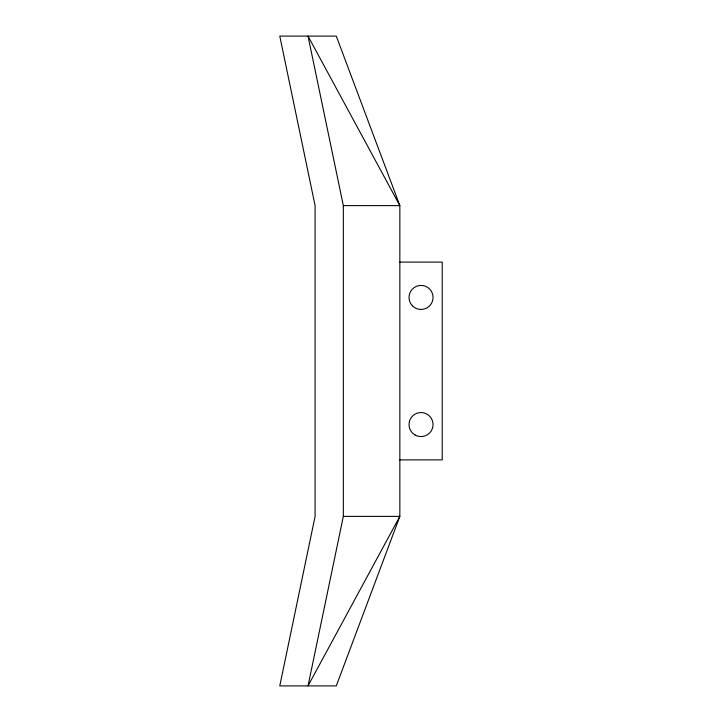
<?xml version="1.0" encoding="UTF-8"?>
<svg xmlns="http://www.w3.org/2000/svg" width="722" height="722" viewBox="0 0 722 722"><rect width="100%" height="100%" fill="white"/><g stroke="black" fill="none" stroke-linecap="round" stroke-linejoin="round"><path stroke-width="1.08" d="M343.338 516.383L308.023 685.9L399.844 516.383L399.844 205.617L336.281 36.1L279.775 36.1L315.09 205.617L315.09 516.383L279.775 685.9L336.281 685.9L399.844 516.383L343.338 516.383L343.338 205.617L308.023 36.1L399.844 205.617L343.338 205.617M399.844 262.113L442.225 262.113L442.225 459.887L399.844 459.887M415.033 434.969A12.003 12.003 0 0 0 433.047 424.563A12.003 12.003 0 0 0 415.033 414.166A12.003 12.003 0 0 0 415.033 434.969M412.343 305.722A12.003 12.003 0 0 0 432.559 300.812A12.003 12.003 0 0 0 418.209 285.768A12.003 12.003 0 0 0 412.343 305.722"/></g></svg>
